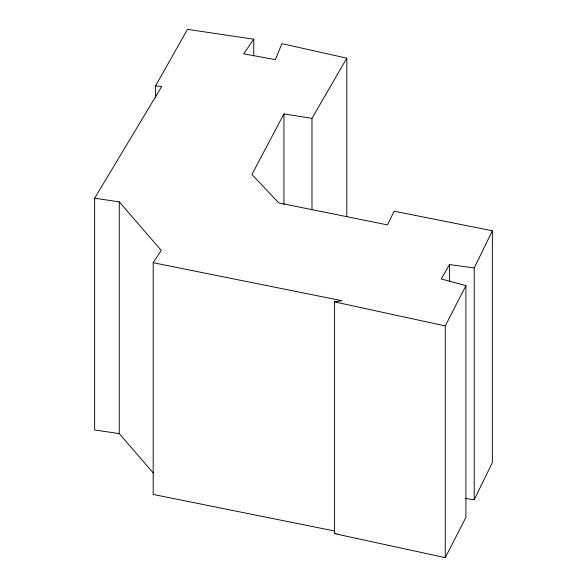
<?xml version="1.0" encoding="UTF-8"?>
<svg xmlns="http://www.w3.org/2000/svg" width="587" height="587" viewBox="0 0 587 587"><rect width="100%" height="100%" fill="white"/><g stroke="black" fill="none" stroke-linecap="round" stroke-linejoin="round"><path stroke-width="0.88" d="M465.403 498.495L474.237 499.706L474.237 267.951L492.361 230.779L394.185 211.203L387.398 224.872L278.796 202.919L251.911 174.464L283.947 113.893L311.983 118.369L346.814 58.172L281.863 43.643L275.413 59.639L243.656 53.835L253.738 39.219L187.429 29.35L155.628 85.812L155.628 97.721M474.237 499.706L492.361 462.534L492.361 230.779M334.861 531.052L153.192 494.459L153.192 262.705L342.023 300.742L334.429 301.865L334.429 533.627L445.247 557.65L445.247 325.895L465.917 285.671L441.241 278.957L449.51 264.561L474.237 267.951M445.247 557.65L465.917 517.426L465.917 285.671M153.559 473.298L119.271 433.602L94.639 429.978L94.639 198.223L161.66 86.575L155.628 85.812M153.192 262.705L161.249 250.444L119.271 201.847L94.639 198.223M334.429 533.627L336.116 533.37M334.429 301.865L445.247 325.895M449.51 264.561L449.51 281.048M346.814 58.172L346.814 216.647M311.983 118.369L311.983 209.97M283.947 113.893L283.947 204.584M253.738 39.219L253.738 55.706M119.271 201.847L119.271 433.602"/></g></svg>
